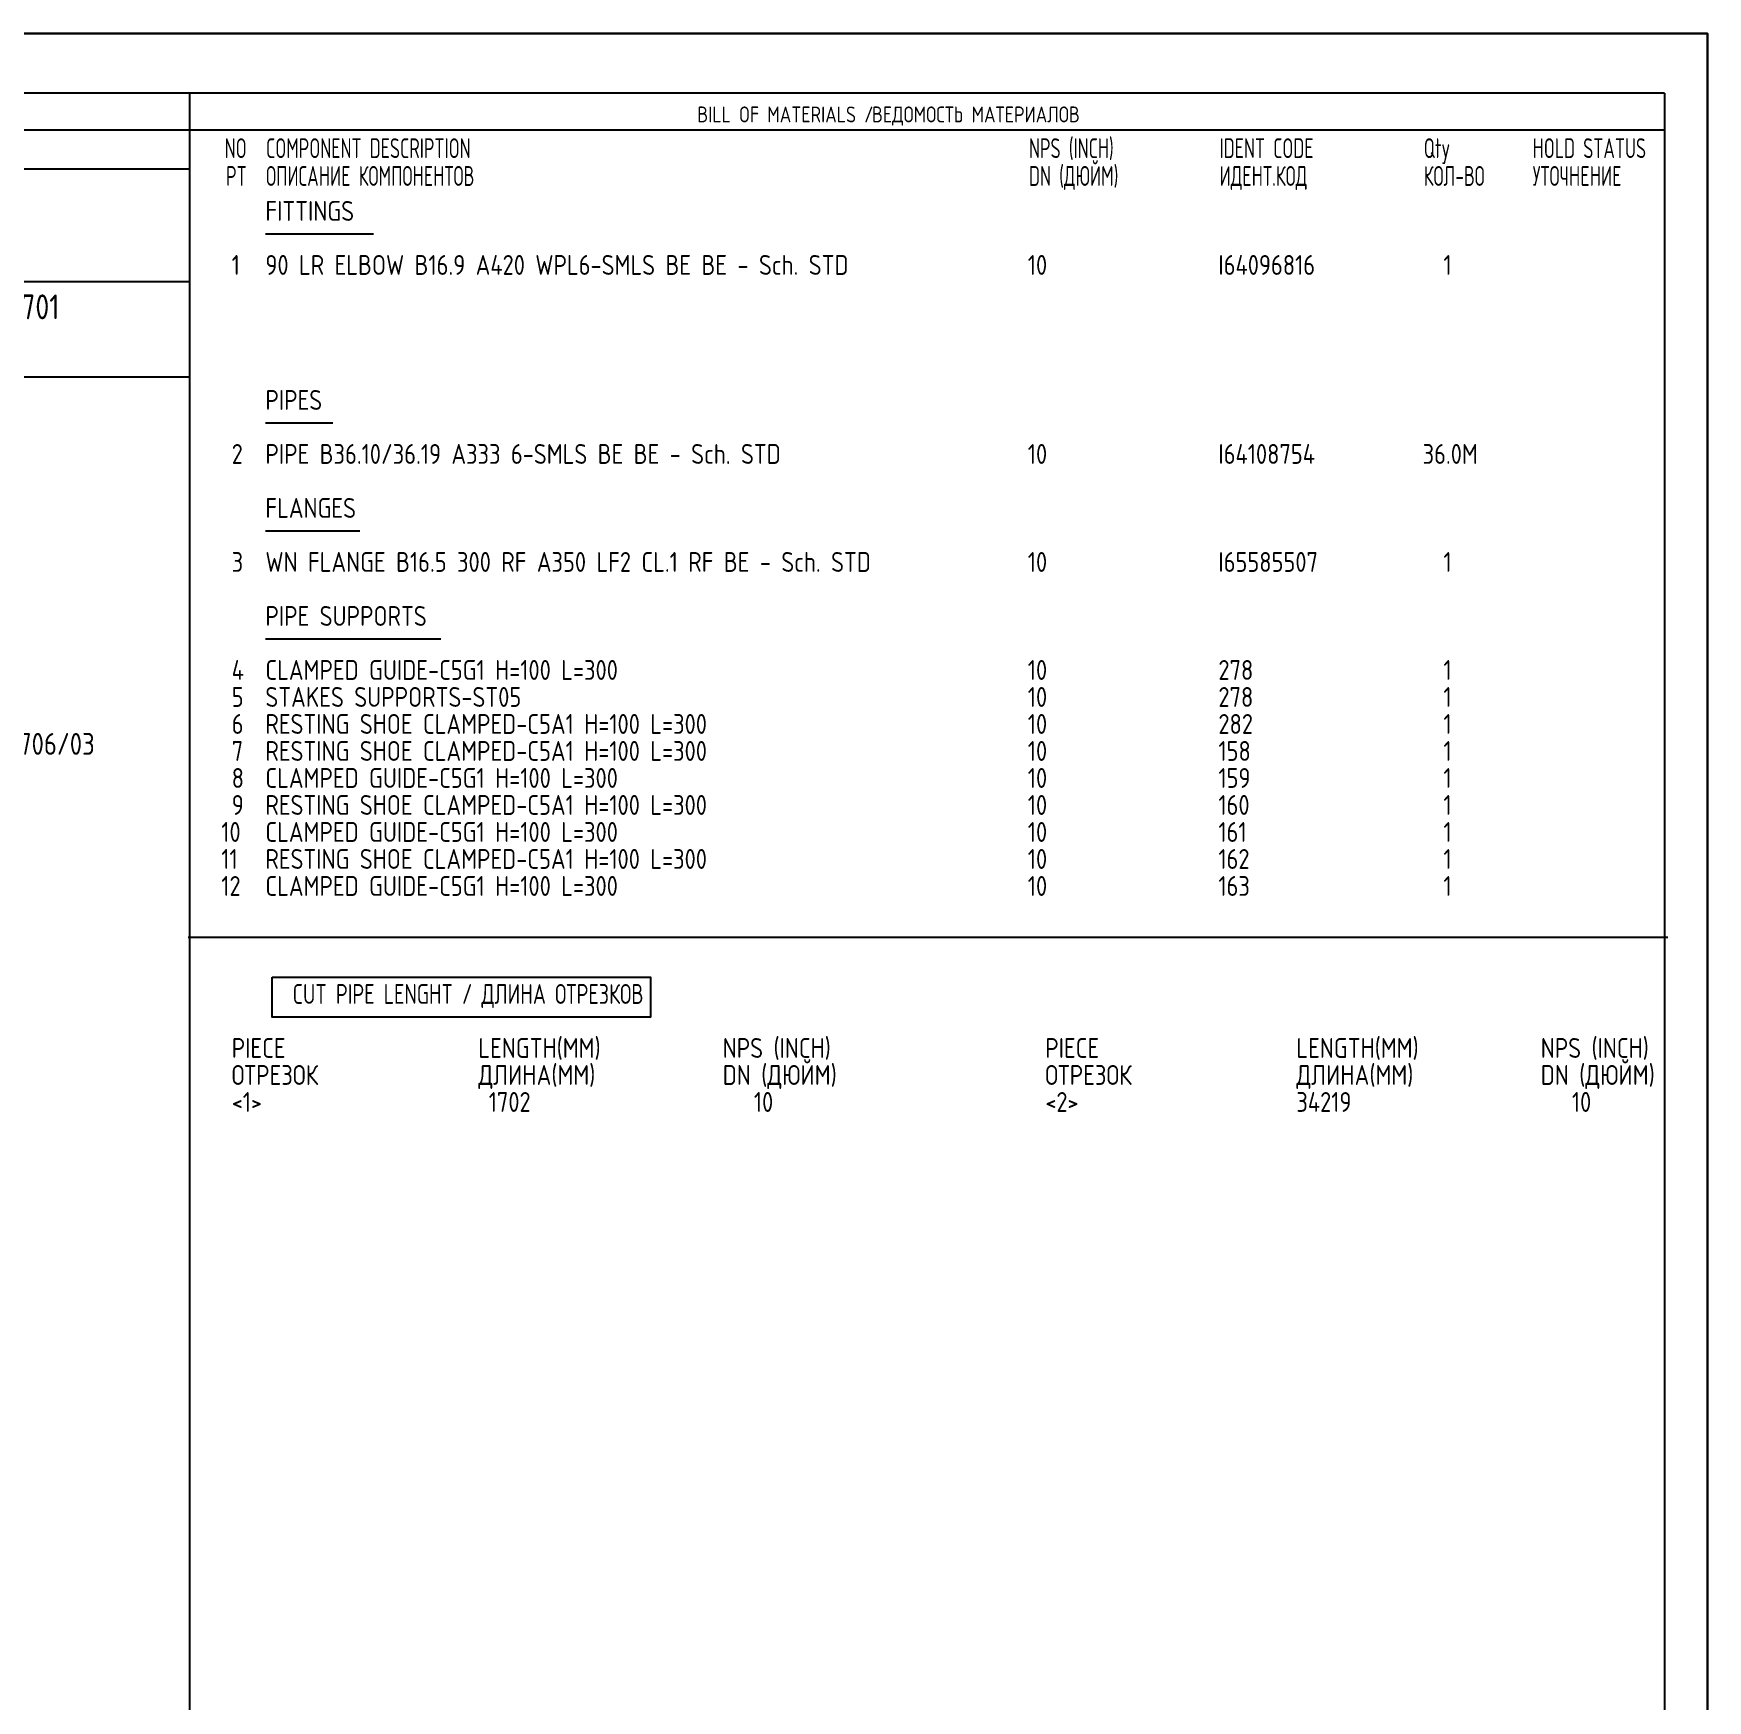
# Model space of a CAD drawing. Extents: x 0 to 594, y 0 to 420.
# Drawn here: x 383.2 to 594, y 210 to 420 of the extents above; entities that cross this region are included whole.
import ezdxf
from ezdxf.enums import TextEntityAlignment as Align

# ---------------------------------------------------------------- set-up
doc = ezdxf.new("R2010")
doc.units = 0
doc.header["$MEASUREMENT"] = 0
doc.linetypes.add('BORDER_2012_SLN$0$8001.Solid', pattern=[0])
for name, color, linetype in [('BORDER_2012_SLN$0$2', 7, 'Continuous'), ('BORDER_2012_SLN$0$GT_1', 7, 'Continuous'), ('GT_1', 7, 'Continuous')]:
    doc.layers.add(name, color=color, linetype=linetype)
for name, color, linetype, lineweight in [('BORDER_2012_SLN$0$BG_Level_1', 7, 'BORDER_2012_SLN$0$8001.Solid', 25), ('BORDER_2012_SLN$0$Level_1', 7, 'BORDER_2012_SLN$0$8001.Solid', 25), ('BORDER_2012_SLN$0$Level_18', 7, 'BORDER_2012_SLN$0$8001.Solid', 25)]:
    doc.layers.add(name, color=color, linetype=linetype, lineweight=lineweight)
doc.styles.add('BORDER_2012_SLN$0$GOST type A', font='GOST type A')
doc.styles.add('BORDER_2012_SLN$0$HTX1', font='')
doc.styles.add('HTX1', font='')
doc.styles.get('BORDER_2012_SLN$0$HTX1').set_extended_font_data('GOST type A')
doc.styles.get('HTX1').set_extended_font_data('GOST type A')

# ---------------------------------------------------------------- blocks, each defined once
blk = doc.blocks.new('BORDER_2012_SLN')
at = {"layer": 'BORDER_2012_SLN$0$2'}
blk.add_line((162.42, 407.85), (588.6, 407.85), dxfattribs=at)
at = {"layer": 'BORDER_2012_SLN$0$Level_1', "color": 7, "lineweight": -3}
for p, q in [((588.6, 412.5), (25.4, 412.5)), ((402.9, 7.5), (402.9, 412.5)), ((588.6, 412.5), (588.6, 7.5)), ((402.75, 402.9), (188.39, 402.9)), ((402.9, 388.7), (162.37, 388.68)), ((402.9, 376.7), (25.4, 376.7))]:
    blk.add_line(p, q, dxfattribs=at)
at = {"layer": 'BORDER_2012_SLN$0$Level_18', "color": 7, "lineweight": -3, "flags": 128}
blk.add_lwpolyline([(0, 0), (0, 420), (594, 420), (594, 0)], close=True, dxfattribs=at)
at = {"layer": 'BORDER_2012_SLN$0$BG_Level_1', "color": 7, "style": 'BORDER_2012_SLN$0$GOST type A'}
for s, p in [('BILL OF MATERIALS / ', (466.8, 408.8)), ('ВЕДОМОСТЬ МАТЕРИАЛОВ', (488.8, 408.8))]:
    blk.add_text(s, height=2, dxfattribs=at).set_placement(p)
at = {"layer": 'BORDER_2012_SLN$0$GT_1', "style": 'BORDER_2012_SLN$0$HTX1', "width": 0.8}
for s, p in [('NPS (INCH)', (508.56, 404.3)), ('COMPONENT DESCRIPTION', (412.5, 404.3)), ('IDENT CODE', (532.56, 404.3)), ('Qty', (558.27, 404.3)), ('HOLD STATUS', (571.99, 404.3)), ('ОПИСАНИЕ КОМПОНЕНТОВ', (412.5, 400.8)), ('DN (ДЮЙМ)', (508.56, 400.8)), ('ИДЕНТ.КОД', (532.56, 400.8)), ('КОЛ-ВО', (558.27, 400.8)), ('УТОЧНЕНИЕ', (571.99, 400.8))]:
    blk.add_text(s, height=2.5, dxfattribs=at).set_placement(p)
for s, p in [('NO', (410.06, 404.3)), ('PT', (410.06, 400.8))]:
    blk.add_text(s, height=2.5, dxfattribs=at).set_placement(p, align=Align.RIGHT)

msp = doc.modelspace()

# ---------------------------------------------------------------- linework, layer by layer
at = {"layer": 'GT_1', "flags": 128}
for points in [[(0, 0), (594, 0), (594, 420), (0, 420), (0, 0)], [(426.014, 394.704), (412.414, 394.704)], [(420.914, 370.895), (412.414, 370.895)], [(424.314, 357.289), (412.414, 357.289)], [(434.514, 343.684), (412.414, 343.684)], [(402.7, 306.158), (589, 306.158)], [(413.271, 301.112), (460.914, 301.112), (460.914, 296.065), (413.271, 296.065), (413.271, 301.112)]]:
    msp.add_lwpolyline(points, dxfattribs=at)

# ---------------------------------------------------------------- block references
at = {"linetype": 'Continuous'}
msp.add_blockref('BORDER_2012_SLN', (0, 0), dxfattribs=at)

# ---------------------------------------------------------------- texts
at = {"layer": 'GT_1', "style": 'HTX1'}
for s, height, width, p in [('FITTINGS', 2.5, 1.02, (412.414, 396.395)), ('  1', 2.5, 1.02, (405.557, 389.592)), ('90 LR ELBOW B16.9 A420 WPL6-SMLS BE BE - Sch. STD', 2.5, 1.02, (412.414, 389.592)), ('10', 2.5, 1.02, (508.414, 389.592)), ('I64096816', 2.5, 1.02, (532.414, 389.592)), ('  1', 2.5, 1.02, (558.129, 389.592)), ('SLN-2725-8779-25-F-2701', 3.125, 1.02, (345, 384)), ('PIPES', 2.5, 1.02, (412.414, 372.585)), ('  2', 2.5, 1.02, (405.557, 365.782)), ('PIPE B36.10/36.19 A333 6-SMLS BE BE - Sch. STD', 2.5, 1.02, (412.414, 365.782)), ('10', 2.5, 1.02, (508.414, 365.782)), ('I64108754', 2.5, 1.02, (532.414, 365.782)), ('36.0M', 2.5, 1.02, (558.129, 365.782)), ('FLANGES', 2.5, 1.02, (412.414, 358.98)), ('  3', 2.5, 1.02, (405.557, 352.177)), ('WN FLANGE B16.5 300 RF A350 LF2 CL.1 RF BE - Sch. STD', 2.5, 1.02, (412.414, 352.177)), ('10', 2.5, 1.02, (508.414, 352.177)), ('I65585507', 2.5, 1.02, (532.414, 352.177)), ('  1', 2.5, 1.02, (558.129, 352.177)), ('PIPE SUPPORTS', 2.5, 1.02, (412.414, 345.374)), ('  4', 2.5, 1.02, (405.557, 338.571)), ('CLAMPED GUIDE-C5G1 H=100 L=300', 2.5, 1.02, (412.414, 338.571)), ('10', 2.5, 1.02, (508.414, 338.571)), ('278', 2.5, 1.02, (532.414, 338.571)), ('  1', 2.5, 1.02, (558.129, 338.571)), ('  5', 2.5, 1.02, (405.557, 335.17)), ('STAKES SUPPORTS-ST05', 2.5, 1.02, (412.414, 335.17)), ('10', 2.5, 1.02, (508.414, 335.17)), ('278', 2.5, 1.02, (532.414, 335.17)), ('  1', 2.5, 1.02, (558.129, 335.17)), ('  6', 2.5, 1.02, (405.557, 331.769)), ('RESTING SHOE CLAMPED-C5A1 H=100 L=300', 2.5, 1.02, (412.414, 331.769)), ('10', 2.5, 1.02, (508.414, 331.769)), ('282', 2.5, 1.02, (532.414, 331.769)), ('  1', 2.5, 1.02, (558.129, 331.769)), ('8779-5003-3CL1FP-LHCG/8706/03', 2.75, 1.02, (344, 329.133)), ('  7', 2.5, 1.02, (405.557, 328.367)), ('RESTING SHOE CLAMPED-C5A1 H=100 L=300', 2.5, 1.02, (412.414, 328.367)), ('10', 2.5, 1.02, (508.414, 328.367)), ('158', 2.5, 1.02, (532.414, 328.367)), ('  1', 2.5, 1.02, (558.129, 328.367)), ('  8', 2.5, 1.02, (405.557, 324.966)), ('CLAMPED GUIDE-C5G1 H=100 L=300', 2.5, 1.02, (412.414, 324.966)), ('10', 2.5, 1.02, (508.414, 324.966)), ('159', 2.5, 1.02, (532.414, 324.966)), ('  1', 2.5, 1.02, (558.129, 324.966)), ('  9', 2.5, 1.02, (405.557, 321.565)), ('RESTING SHOE CLAMPED-C5A1 H=100 L=300', 2.5, 1.02, (412.414, 321.565)), ('10', 2.5, 1.02, (508.414, 321.565)), ('160', 2.5, 1.02, (532.414, 321.565)), ('  1', 2.5, 1.02, (558.129, 321.565)), (' 10', 2.5, 1.02, (405.557, 318.163)), ('CLAMPED GUIDE-C5G1 H=100 L=300', 2.5, 1.02, (412.414, 318.163)), ('10', 2.5, 1.02, (508.414, 318.163)), ('161', 2.5, 1.02, (532.414, 318.163)), ('  1', 2.5, 1.02, (558.129, 318.163)), (' 11', 2.5, 1.02, (405.557, 314.762)), ('RESTING SHOE CLAMPED-C5A1 H=100 L=300', 2.5, 1.02, (412.414, 314.762)), ('10', 2.5, 1.02, (508.414, 314.762)), ('162', 2.5, 1.02, (532.414, 314.762)), ('  1', 2.5, 1.02, (558.129, 314.762)), (' 12', 2.5, 1.02, (405.557, 311.361)), ('CLAMPED GUIDE-C5G1 H=100 L=300', 2.5, 1.02, (412.414, 311.361)), ('10', 2.5, 1.02, (508.414, 311.361)), ('163', 2.5, 1.02, (532.414, 311.361)), ('  1', 2.5, 1.02, (558.129, 311.361)), ('CUT PIPE LENGHT / ДЛИНА ОТРЕЗКОВ', 2.5, 0.9, (415.843, 297.755)), ('  PIECE', 2.5, 1.02, (405.557, 290.952)), ('    LENGTH(MM)', 2.5, 1.02, (434, 290.952)), ('NPS (INCH)', 2.5, 1.02, (470, 290.952)), ('  PIECE', 2.5, 1.02, (508, 290.952)), ('    LENGTH(MM)', 2.5, 1.02, (537, 290.952)), ('NPS (INCH)', 2.5, 1.02, (573, 290.952)), ('  ОТРЕЗОК', 2.5, 1.02, (405.557, 287.551)), ('    ДЛИНА(MM)', 2.5, 1.02, (434, 287.551)), ('DN (ДЮЙМ)', 2.5, 1.02, (470, 287.551)), ('  ОТРЕЗОК', 2.5, 1.02, (508, 287.551)), ('    ДЛИНА(MM)', 2.5, 1.02, (537, 287.551)), ('DN (ДЮЙМ)', 2.5, 1.02, (573, 287.551)), ('  <1>', 2.5, 1.02, (405.557, 284.15)), ('     1702', 2.5, 1.02, (434, 284.15)), ('   10', 2.5, 1.02, (470, 284.15)), ('  <2>', 2.5, 1.02, (508, 284.15)), ('    34219', 2.5, 1.02, (537, 284.15)), ('   10', 2.5, 1.02, (573, 284.15))]:
    msp.add_text(s, height=height, dxfattribs=dict(at, width=width)).set_placement(p)

doc.saveas('drawing.dxf')
